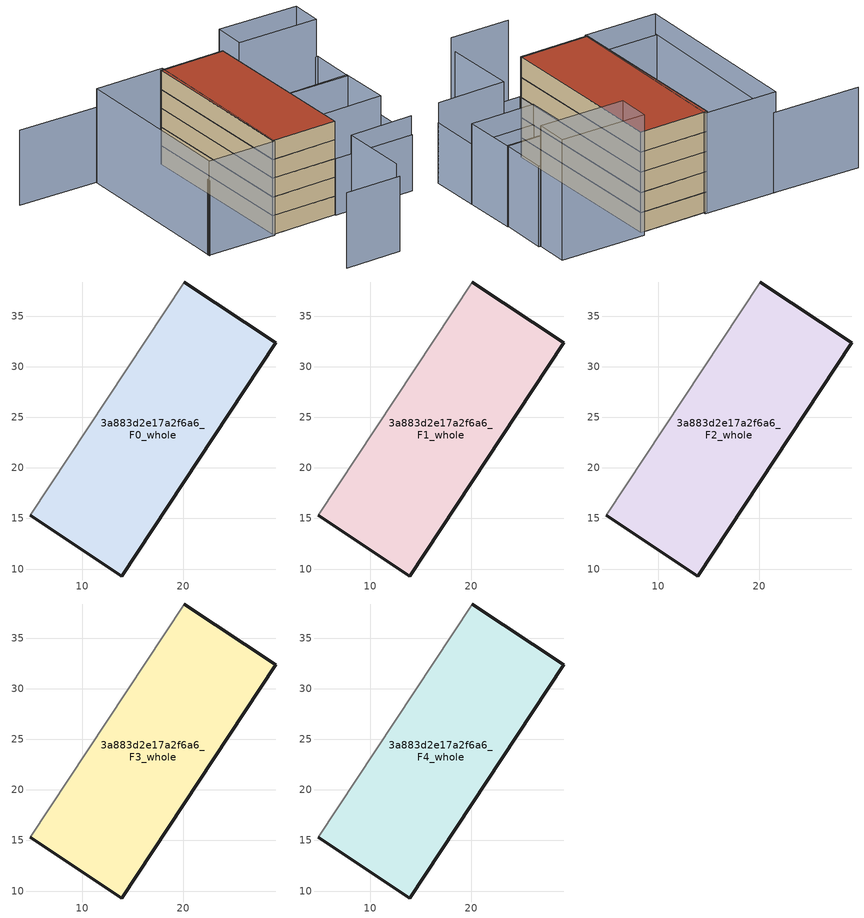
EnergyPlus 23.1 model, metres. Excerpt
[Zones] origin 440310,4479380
3a883d2e17a2f6a6_F0_whole
 floor ground (EU_floor_Construction): 13.93,9.32 29.15,32.38 20.07,38.36 4.86,15.3 z0
 wall outside (EU_wall_Construction): 20.07,38.36 29.15,32.38 13.93,9.32 4.86,15.3 z0:3
 wall adiabatic (EU_wall_Construction): 4.86,15.3 20.07,38.36 z0:3
3a883d2e17a2f6a6_F1_whole
 floor to 3a883d2e17a2f6a6_F0_whole (EU_floor_Construction): 13.93,9.32 29.15,32.38 20.07,38.36 4.86,15.3 z3
 wall outside (EU_wall_Construction): 20.07,38.36 29.15,32.38 13.93,9.32 4.86,15.3 z3:6
 wall adiabatic (EU_wall_Construction): 4.86,15.3 20.07,38.36 z3:6
3a883d2e17a2f6a6_F2_whole
 floor to 3a883d2e17a2f6a6_F1_whole (EU_floor_Construction): 13.93,9.32 29.15,32.38 20.07,38.36 4.86,15.3 z6
 wall outside (EU_wall_Construction): 20.07,38.36 29.15,32.38 13.93,9.32 4.86,15.3 z6:9
 wall adiabatic (EU_wall_Construction): 4.86,15.3 20.07,38.36 z6:9
3a883d2e17a2f6a6_F3_whole
 floor to 3a883d2e17a2f6a6_F2_whole (EU_floor_Construction): 13.93,9.32 29.15,32.38 20.07,38.36 4.86,15.3 z9
 wall outside (EU_wall_Construction): 20.07,38.36 29.15,32.38 13.93,9.32 4.86,15.3 z9:12
 wall adiabatic (EU_wall_Construction): 4.86,15.3 20.07,38.36 z9:12
3a883d2e17a2f6a6_F4_whole
 floor to 3a883d2e17a2f6a6_F3_whole (EU_floor_Construction): 13.93,9.32 29.15,32.38 20.07,38.36 4.86,15.3 z12
 wall outside (EU_wall_Construction): 20.07,38.36 29.15,32.38 13.93,9.32 4.86,15.3 z12:15
 wall adiabatic (EU_wall_Construction): 4.86,15.3 20.07,38.36 z12:15
 roof outside (EU_roof_Construction): 29.15,32.38 13.93,9.32 4.86,15.3 20.07,38.36 z15
shading: 13.89,9.15 18.2,15.66 / 18.2,15.66 29.37,8.27 / 29.37,8.27 25.07,1.76 / 25.07,1.76 13.89,9.15 z0:9; -1.28,1.63 6.39,-3.54 / 10.02,-1.6 16.14,7.7 / 16.14,7.7 25,1.87 / -4.42,21.69 7.06,13.91 / 0.57,52.43 11.68,44.65 / 11.68,44.65 -4.66,21.31 / 20.87,13.8 25.4,20.73 / 25.4,20.73 33.89,15.17 / 33.89,15.17 29.35,8.25 / 29.35,8.25 20.87,13.8 / 29.39,27.12 37.98,21.2 / 37.98,21.2 33.69,14.99 / 33.69,14.99 25.11,20.91 / 25.11,20.91 29.39,27.12 z0:12; 37.73,21.37 26.81,28.9 / 26.81,28.9 29.69,33.09 / 29.69,33.09 40.61,25.56 / 40.61,25.56 37.73,21.37 z0:18; -4.59,21.41 11.34,44.78 / 11.34,44.78 20.75,38.37 / 20.75,38.37 4.82,14.99 / 4.82,14.99 -4.59,21.41 z0:15
[Building]
EU S2 Campaign: North Axis=0; Terrain=City; Solar Distribution=FullExterior
[Site:Location]
Madrid: Latitude=40.5; Longitude=-3.5; Time Zone=1; Elevation=609
[SizingPeriod:WeatherFileDays]
AnnualSizingPeriod: Begin Month=1; Begin Day of Month=1; End Month=12; End Day of Month=31; Day of Week for Start Day=Monday; Use Weather File Daylight Saving Period=No; Use Weather File Rain and Snow Indicators=No
[MATERIAL]
EU_InternalMass_Material: Roughness=MediumRough; Thickness=0.1; Conductivity=1; Density=1800; Specific Heat=900; Thermal Absorptance=0.9; Solar Absorptance=0.7; Visible Absorptance=0.7
[MATERIAL:NOMASS] Roughness=MediumRough; Thermal Absorptance=0.9; Solar Absorptance=0.7; Visible Absorptance=0.7
Name | Thermal Resistance
EU_wall_NoMass | 0.609216
EU_roof_NoMass | 0.513268
EU_floor_NoMass | 0.568163
[CONSTRUCTION]
EU_wall_Construction: EU_wall_NoMass
EU_roof_Construction: EU_roof_NoMass
EU_floor_Construction: EU_floor_NoMass
EU_InternalMass_Construction: EU_InternalMass_Material
[ZONE] Type=1; Multiplier=1; Ceiling Height=autocalculate; Volume=900.95; Floor Area=autocalculate; Part of Total Floor Area=Yes
3a883d2e17a2f6a6_F0_whole; 3a883d2e17a2f6a6_F1_whole; 3a883d2e17a2f6a6_F2_whole; 3a883d2e17a2f6a6_F3_whole; 3a883d2e17a2f6a6_F4_whole
[INTERNALMASS] Construction=EU_InternalMass_Construction; Surface Area=300.317
Name | Zone or ZoneList
3a883d2e17a2f6a6_F0_whole_EU_InternalMass | 3a883d2e17a2f6a6_F0_whole
3a883d2e17a2f6a6_F1_whole_EU_InternalMass | 3a883d2e17a2f6a6_F1_whole
3a883d2e17a2f6a6_F2_whole_EU_InternalMass | 3a883d2e17a2f6a6_F2_whole
3a883d2e17a2f6a6_F3_whole_EU_InternalMass | 3a883d2e17a2f6a6_F3_whole
3a883d2e17a2f6a6_F4_whole_EU_InternalMass | 3a883d2e17a2f6a6_F4_whole
[OTHEREQUIPMENT] Fuel Type=Electricity; Design Level Calculation Method=Watts/Area; Power per Zone Floor Area=1; Fraction Latent=0; Fraction Radiant=0; Fraction Lost=0; Carbon Dioxide Generation Rate=0; EndUse Subcategory=EU_Step8_InternalGains
Name | Zone or ZoneList or Space or SpaceList | Schedule
EU_Step8_InternalGain_3a883d2e17a2f6a6_F0_whole_f000 | 3a883d2e17a2f6a6_F0_whole | EU_Step8_GainSchedule_3a883d2e17a2f6a6_F0_whole_f000
EU_Step8_InternalGain_3a883d2e17a2f6a6_F1_whole_f000 | 3a883d2e17a2f6a6_F1_whole | EU_Step8_GainSchedule_3a883d2e17a2f6a6_F1_whole_f000
EU_Step8_InternalGain_3a883d2e17a2f6a6_F2_whole_f000 | 3a883d2e17a2f6a6_F2_whole | EU_Step8_GainSchedule_3a883d2e17a2f6a6_F2_whole_f000
EU_Step8_InternalGain_3a883d2e17a2f6a6_F3_whole_f000 | 3a883d2e17a2f6a6_F3_whole | EU_Step8_GainSchedule_3a883d2e17a2f6a6_F3_whole_f000
EU_Step8_InternalGain_3a883d2e17a2f6a6_F4_whole_f000 | 3a883d2e17a2f6a6_F4_whole | EU_Step8_GainSchedule_3a883d2e17a2f6a6_F4_whole_f000
[ZONEVENTILATION:DESIGNFLOWRATE] Schedule=EU_AlwaysOn; Design Flow Rate Calculation Method=AirChanges/Hour; Air Changes per Hour=0.752966; Ventilation Type=Natural; Fan Pressure Rise=0; Fan Total Efficiency=1; Constant Term Coefficient=1; Temperature Term Coefficient=0; Velocity Term Coefficient=0; Velocity Squared Term Coefficient=0; Minimum Indoor Temperature=-100; Maximum Indoor Temperature=100; Delta Temperature=-100; Minimum Outdoor Temperature=-100; Maximum Outdoor Temperature=100; Maximum Wind Speed=40
Name | Zone or ZoneList or Space or SpaceList
EU_ConstantAir_3a883d2e17a2f6a6_F0_whole | 3a883d2e17a2f6a6_F0_whole
EU_ConstantAir_3a883d2e17a2f6a6_F1_whole | 3a883d2e17a2f6a6_F1_whole
EU_ConstantAir_3a883d2e17a2f6a6_F2_whole | 3a883d2e17a2f6a6_F2_whole
EU_ConstantAir_3a883d2e17a2f6a6_F3_whole | 3a883d2e17a2f6a6_F3_whole
EU_ConstantAir_3a883d2e17a2f6a6_F4_whole | 3a883d2e17a2f6a6_F4_whole
[HVACTEMPLATE:THERMOSTAT] Constant Heating Setpoint=20; Constant Cooling Setpoint=50
EU_HeatOnly_3a883d2e17a2f6a6_F0_whole; EU_HeatOnly_3a883d2e17a2f6a6_F1_whole; EU_HeatOnly_3a883d2e17a2f6a6_F2_whole; EU_HeatOnly_3a883d2e17a2f6a6_F3_whole; EU_HeatOnly_3a883d2e17a2f6a6_F4_whole
[HVACTEMPLATE:ZONE:IDEALLOADSAIRSYSTEM] System Availability Schedule=EU_AlwaysOn; Maximum Heating Supply Air Temperature=50; Minimum Cooling Supply Air Temperature=13; Maximum Heating Supply Air Humidity Ratio=0.0156; Minimum Cooling Supply Air Humidity Ratio=0.0077; Heating Limit=NoLimit; Cooling Limit=NoLimit; Heating Availability Schedule=EU_AlwaysOn; Cooling Availability Schedule=EU_CoolingOff; Dehumidification Control Type=ConstantSensibleHeatRatio; Cooling Sensible Heat Ratio=0.7; Dehumidification Setpoint=60; Humidification Control Type=None; Humidification Setpoint=30; Outdoor Air Method=None; Outdoor Air Flow Rate per Person=0.00944; Outdoor Air Flow Rate per Zone Floor Area=0; Outdoor Air Flow Rate per Zone=0; Demand Controlled Ventilation Type=None; Outdoor Air Economizer Type=NoEconomizer; Heat Recovery Type=None; Sensible Heat Recovery Effectiveness=0.7; Latent Heat Recovery Effectiveness=0.65
Name | Template Thermostat
3a883d2e17a2f6a6_F0_whole | EU_HeatOnly_3a883d2e17a2f6a6_F0_whole
3a883d2e17a2f6a6_F1_whole | EU_HeatOnly_3a883d2e17a2f6a6_F1_whole
3a883d2e17a2f6a6_F2_whole | EU_HeatOnly_3a883d2e17a2f6a6_F2_whole
3a883d2e17a2f6a6_F3_whole | EU_HeatOnly_3a883d2e17a2f6a6_F3_whole
3a883d2e17a2f6a6_F4_whole | EU_HeatOnly_3a883d2e17a2f6a6_F4_whole
[SIZING:ZONE] Zone Cooling Design Supply Air Temperature Input Method=SupplyAirTemperature; Zone Cooling Design Supply Air Temperature=13; Zone Heating Design Supply Air Temperature Input Method=SupplyAirTemperature; Zone Heating Design Supply Air Temperature=50; Zone Cooling Design Supply Air Humidity Ratio=0.008; Zone Heating Design Supply Air Humidity Ratio=0.008; Cooling Design Air Flow Method=DesignDay; Cooling Design Air Flow Rate=0; Cooling Minimum Air Flow per Zone Floor Area=0.000762; Cooling Minimum Air Flow=0; Cooling Minimum Air Flow Fraction=0.2; Heating Design Air Flow Method=DesignDay; Heating Design Air Flow Rate=0; Heating Maximum Air Flow per Zone Floor Area=0.002032; Heating Maximum Air Flow=0.141576; Heating Maximum Air Flow Fraction=0.3; Account for Dedicated Outdoor Air System=No; Dedicated Outdoor Air System Control Strategy=NeutralSupplyAir; Dedicated Outdoor Air Low Setpoint Temperature for Design=autosize; Dedicated Outdoor Air High Setpoint Temperature for Design=autosize; Zone Load Sizing Method=Sensible Load Only No Latent Load; Zone Latent Cooling Design Supply Air Humidity Ratio Input Method=HumidityRatioDifference; Zone Cooling Design Supply Air Humidity Ratio Difference=0.005; Zone Latent Heating Design Supply Air Humidity Ratio Input Method=HumidityRatioDifference; Zone Humidification Design Supply Air Humidity Ratio Difference=0.005
3a883d2e17a2f6a6_F0_whole; 3a883d2e17a2f6a6_F1_whole; 3a883d2e17a2f6a6_F2_whole; 3a883d2e17a2f6a6_F3_whole; 3a883d2e17a2f6a6_F4_whole
[SCHEDULE:CONSTANT]
Name | Hourly Value
EU_AlwaysOn | 1
EU_CoolingOff | 0
[SCHEDULE:FILE] Column Number=1; Rows to Skip at Top=0; Number of Hours of Data=8760; Column Separator=Comma; Interpolate to Timestep=No; Minutes per Item=60; Adjust Schedule for Daylight Savings=Yes
Name | File
EU_Step8_GainSchedule_3a883d2e17a2f6a6_F0_whole_f000 | ../../schedules/3a883d2e17a2f6a6/3a883d2e17a2f6a6_F0_whole_f000_gain.csv
EU_Step8_GainSchedule_3a883d2e17a2f6a6_F1_whole_f000 | ../../schedules/3a883d2e17a2f6a6/3a883d2e17a2f6a6_F1_whole_f000_gain.csv
EU_Step8_GainSchedule_3a883d2e17a2f6a6_F2_whole_f000 | ../../schedules/3a883d2e17a2f6a6/3a883d2e17a2f6a6_F2_whole_f000_gain.csv
EU_Step8_GainSchedule_3a883d2e17a2f6a6_F3_whole_f000 | ../../schedules/3a883d2e17a2f6a6/3a883d2e17a2f6a6_F3_whole_f000_gain.csv
EU_Step8_GainSchedule_3a883d2e17a2f6a6_F4_whole_f000 | ../../schedules/3a883d2e17a2f6a6/3a883d2e17a2f6a6_F4_whole_f000_gain.csv
